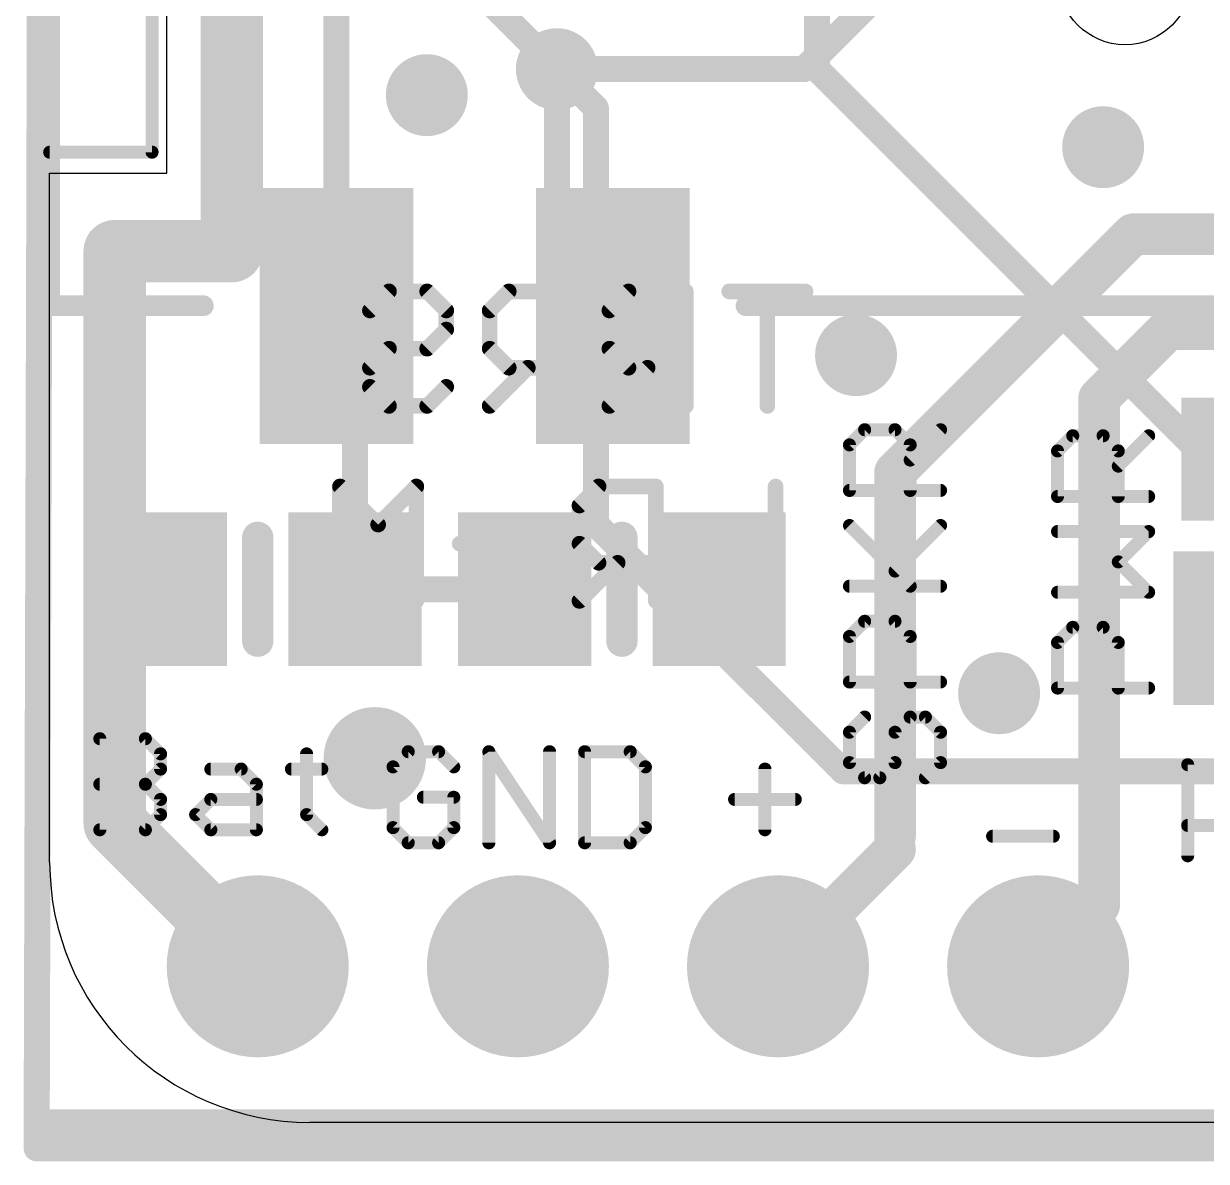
# Model space of a CAD drawing. Extents: x -0.3 to 32, y -0.4 to 44.5.
# Drawn here: x -0.25 to 11.29, y -0.38 to 10.73 of the extents above; entities that cross this region are included whole.
import ezdxf

# ---------------------------------------------------------------- set-up
doc = ezdxf.new("R2010")
doc.units = 0
for name, color, linetype in [('1', 12, 'CONTINUOUS'), ('16', 132, 'CONTINUOUS'), ('17', 110, 'CONTINUOUS'), ('18', 110, 'CONTINUOUS'), ('20', 53, 'CONTINUOUS'), ('21', 40, 'CONTINUOUS'), ('22', 6, 'CONTINUOUS')]:
    doc.layers.add(name, color=color, linetype=linetype)

# ---------------------------------------------------------------- blocks, each defined once
blk = doc.blocks.new('RECT')
blk.add_solid([(-0.5, -0.5), (0.5, -0.5), (-0.5, 0.5), (0.5, 0.5)])
blk = doc.blocks.new('PIE')
at = {"const_width": 0.5}
blk.add_lwpolyline([(0, -0.25, 1), (0, 0.25, 1), (0, -0.25)], format="xyb", dxfattribs=at)
blk = doc.blocks.new('ROUNDP')
at = {"const_width": 0.5}
blk.add_lwpolyline([(0, -0.25, 1), (0, 0.25, 1), (0, -0.25)], format="xyb", dxfattribs=at)
blk = doc.blocks.new('ROUNDV')
at = {"const_width": 0.5}
blk.add_lwpolyline([(0, -0.25, 1), (0, 0.25, 1), (0, -0.25)], format="xyb", dxfattribs=at)

msp = doc.modelspace()

# ---------------------------------------------------------------- linework, layer by layer
at = {"layer": '1'}
for points, const_width in [([(0, 44.323), (-0.127, -0.254)], 0.254), ([(9.3, 12.221), (7.366, 10.287)], 0.254), ([(2.8, 7.876), (2.8, 11.17)], 0.254), ([(4.191, 11.049), (4.953, 10.287)], 0.254), ([(4.953, 10.287), (4.953, 8.423)], 0.254), ([(7.366, 10.287), (4.953, 10.287)], 0.254), ([(10.58, 8.675), (8.255, 6.35)], 0.4064), ([(13.559, 8.675), (10.58, 8.675)], 0.4064), ([(4.953, 8.423), (5.5, 7.876)], 0.254), ([(2.872, 7.948), (2.8, 7.876)], 0.254), ([(2.982, 7.948), (2.872, 7.948)], 0.254), ([(2.982, 7.948), (2.982, 5.207)], 0.254), ([(10.922, 7.747), (10.248, 7.073)], 0.4064), ([(14.986, 7.747), (10.922, 7.747)], 0.4064), ([(10.248, 7.073), (10.248, 2.12)], 0.4064), ([(8.255, 6.35), (8.255, 2.794)], 0.4064), ([(2.982, 5.207), (4.638, 5.207)], 0.254), ([(8.255, 3.371), (8.255, 2.794)], 0.254), ([(8.255, 2.794), (8.255, 2.667)], 0.254), ([(8.255, 2.667), (7.112, 1.524)], 0.4064), ([(10.248, 2.12), (9.652, 1.524)], 0.4064), ([(-0.127, -0.254), (31.75, -0.254)], 0.254)]:
    msp.add_lwpolyline(points, dxfattribs=dict(at, const_width=const_width))
for points, const_width in [([(5.0165, 10.287, 1), (4.8895, 10.287)], 0.127), ([(4.953, 10.3505, 1), (4.953, 10.2235)], 0.127), ([(4.9081, 10.2421, 1), (4.9979, 10.3319)], 0.127), ([(7.3211, 10.3319, 1), (7.4109, 10.2421)], 0.127), ([(7.366, 10.2235, 1), (7.366, 10.3505)], 0.127), ([(10.58, 8.7766, 1), (10.58, 8.5734)], 0.2032), ([(10.6518, 8.6032, 1), (10.5082, 8.7468)], 0.2032), ([(4.9979, 8.4679, 1), (4.9081, 8.3781)], 0.127), ([(4.8895, 8.423, 1), (5.0165, 8.423)], 0.127), ([(2.7551, 7.9209, 1), (2.8449, 7.8311)], 0.127), ([(2.872, 8.0115, 1), (2.872, 7.8845)], 0.127), ([(2.9169, 7.9031, 1), (2.8271, 7.9929)], 0.127), ([(3.0455, 7.948, 1), (2.9185, 7.948)], 0.127), ([(2.982, 7.8845, 1), (2.982, 8.0115)], 0.127), ([(5.4551, 7.8311, 1), (5.5449, 7.9209)], 0.127), ([(2.7365, 7.876, 1), (2.8635, 7.876)], 0.127), ([(10.922, 7.8486, 1), (10.922, 7.6454)], 0.2032), ([(10.9938, 7.6752, 1), (10.8502, 7.8188)], 0.2032), ([(10.3496, 7.073, 1), (10.1464, 7.073)], 0.2032), ([(10.1762, 7.1448, 1), (10.3198, 7.0012)], 0.2032), ([(8.3566, 6.35, 1), (8.1534, 6.35)], 0.2032), ([(8.1832, 6.4218, 1), (8.3268, 6.2782)], 0.2032), ([(2.982, 5.2705, 1), (2.982, 5.1435)], 0.127), ([(4.638, 5.1435, 1), (4.638, 5.2705)], 0.127), ([(2.9185, 5.207, 1), (3.0455, 5.207)], 0.127), ([(8.3185, 3.371, 1), (8.1915, 3.371)], 0.127), ([(8.1534, 2.794, 1), (8.3566, 2.794)], 0.2032), ([(8.3185, 2.794, 1), (8.1915, 2.794)], 0.127), ([(8.3268, 2.5952, 1), (8.1832, 2.7388)], 0.2032), ([(8.1915, 2.794, 1), (8.3185, 2.794)], 0.127), ([(8.1915, 2.667, 1), (8.3185, 2.667)], 0.127), ([(10.3198, 2.0482, 1), (10.1762, 2.1918)], 0.2032), ([(10.1464, 2.12, 1), (10.3496, 2.12)], 0.2032), ([(7.0402, 1.5958, 1), (7.1838, 1.4522)], 0.2032), ([(9.5802, 1.5958, 1), (9.7238, 1.4522)], 0.2032), ([(-0.127, -0.1905, 1), (-0.127, -0.3175)], 0.127), ([(-0.1905, -0.2538, 1), (-0.0635, -0.2542)], 0.127)]:
    msp.add_lwpolyline(points, format="xyb", dxfattribs=dict(at, const_width=const_width))
at = {"layer": '16'}
for points, const_width in [([(0, 44.323), (-0.127, 0)], 0.254), ([(1.778, 8.509), (1.778, 13.843)], 0.6096), ([(7.493, 10.287), (7.493, 11.938)], 0.254), ([(5.334, 9.906), (4.953, 10.287)], 0.254), ([(13.462, 4.318), (7.493, 10.287)], 0.254), ([(5.334, 5.842), (5.334, 9.906)], 0.254), ([(0.635, 2.921), (0.635, 8.509)], 0.6096), ([(0.635, 8.509), (1.778, 8.509)], 0.6096), ([(7.747, 3.429), (5.334, 5.842)], 0.254), ([(17.653, 3.429), (7.747, 3.429)], 0.254), ([(2.032, 1.524), (0.635, 2.921)], 0.6096), ([(-0.127, 0), (31.75, 0)], 0.254)]:
    msp.add_lwpolyline(points, dxfattribs=dict(at, const_width=const_width))
for points, const_width in [([(4.9979, 10.3319, 1), (4.9081, 10.2421)], 0.127), ([(7.5379, 10.3319, 1), (7.4481, 10.2421)], 0.127), ([(7.4295, 10.287, 1), (7.5565, 10.287)], 0.127), ([(5.3975, 9.906, 1), (5.2705, 9.906)], 0.127), ([(5.2891, 9.8611, 1), (5.3789, 9.9509)], 0.127), ([(0.7874, 8.509, 1), (0.4826, 8.509)], 0.3048), ([(0.635, 8.6614, 1), (0.635, 8.3566)], 0.3048), ([(1.778, 8.3566, 1), (1.778, 8.6614)], 0.3048), ([(1.6256, 8.509, 1), (1.9304, 8.509)], 0.3048), ([(5.3789, 5.8869, 1), (5.2891, 5.7971)], 0.127), ([(5.2705, 5.842, 1), (5.3975, 5.842)], 0.127), ([(7.747, 3.4925, 1), (7.747, 3.3655)], 0.127), ([(7.7021, 3.3841, 1), (7.7919, 3.4739)], 0.127), ([(0.7428, 3.0288, 1), (0.5272, 2.8132)], 0.3048), ([(0.4826, 2.921, 1), (0.7874, 2.921)], 0.3048), ([(1.9242, 1.4162, 1), (2.1398, 1.6318)], 0.3048), ([(-0.127, 0.0635, 1), (-0.127, -0.0635)], 0.127), ([(-0.1905, 0.0002, 1), (-0.0635, -0.0002)], 0.127)]:
    msp.add_lwpolyline(points, format="xyb", dxfattribs=dict(at, const_width=const_width))
at = {"layer": '20'}
for p, q in [((1.143, 9.271), (1.143, 13.081)), ((0, 2.54), (0, 9.271)), ((0, 9.271), (1.143, 9.271)), ((29.21, 0), (2.54, 0))]:
    msp.add_line(p, q, dxfattribs=at)
msp.add_circle((10.5, 11.176), 0.65, dxfattribs=at)
msp.add_arc((2.54, 2.54), 2.54, 180, 270, dxfattribs=at)
at = {"layer": '21'}
for points, const_width in [([(0, 9.476), (0, 12.876)], 0.2032), ([(1, 12.876), (1, 9.476)], 0.127), ([(0, 7.976), (0, 9.476)], 0.2032), ([(1, 9.476), (0, 9.476)], 0.127), ([(0, 7.976), (1.5, 7.976)], 0.2032), ([(6.8, 7.976), (12, 7.976)], 0.2032), ([(7.8097, 6.6169), (7.958, 6.7652)], 0.127), ([(7.958, 6.7652), (8.2546, 6.7652)], 0.127), ([(8.2546, 6.7652), (8.4029, 6.6169)], 0.127), ([(8.4029, 6.4686), (8.6995, 6.7652)], 0.127), ([(9.8417, 6.5579), (9.99, 6.7062)], 0.127), ([(9.99, 6.7062), (10.2866, 6.7062)], 0.127), ([(10.2866, 6.7062), (10.4349, 6.5579)], 0.127), ([(10.4349, 6.4096), (10.7315, 6.7062)], 0.127), ([(7.8097, 6.1721), (7.8097, 6.6169)], 0.127), ([(8.4029, 6.6169), (8.4029, 6.1721)], 0.127), ([(9.8417, 6.113), (9.8417, 6.5579)], 0.127), ([(10.4349, 6.5579), (10.4349, 6.113)], 0.127), ([(8.6995, 6.1721), (7.8097, 6.1721)], 0.127), ([(10.7315, 6.113), (9.8417, 6.113)], 0.127), ([(8.4029, 5.2365), (7.8097, 5.8297)], 0.127), ([(8.2546, 5.3848), (8.6995, 5.8297)], 0.127), ([(2.032, 4.699), (2.032, 5.715)], 0.3048), ([(5.588, 5.715), (5.588, 4.699)], 0.3048), ([(10.7315, 5.7706), (9.8417, 5.7706)], 0.127), ([(10.4349, 5.474), (10.7315, 5.7706)], 0.127), ([(10.7315, 5.1775), (10.4349, 5.474)], 0.127), ([(7.8097, 5.2365), (8.6995, 5.2365)], 0.127), ([(9.8417, 5.1775), (10.7315, 5.1775)], 0.127), ([(7.8097, 4.7459), (7.958, 4.8942)], 0.127), ([(7.958, 4.8942), (8.2546, 4.8942)], 0.127), ([(8.2546, 4.8942), (8.4029, 4.7459)], 0.127), ([(9.8417, 4.6868), (9.99, 4.8351)], 0.127), ([(9.99, 4.8351), (10.2866, 4.8351)], 0.127), ([(10.2866, 4.8351), (10.4349, 4.6868)], 0.127), ([(7.8097, 4.301), (7.8097, 4.7459)], 0.127), ([(8.4029, 4.7459), (8.4029, 4.301)], 0.127), ([(9.8417, 4.2419), (9.8417, 4.6868)], 0.127), ([(10.4349, 4.6868), (10.4349, 4.2419)], 0.127), ([(8.6995, 4.301), (7.8097, 4.301)], 0.127), ([(10.7315, 4.2419), (9.8417, 4.2419)], 0.127), ([(7.958, 3.9587), (7.8097, 3.8104)], 0.127), ([(8.2546, 3.8104), (8.4029, 3.9587)], 0.127), ([(8.4029, 3.9587), (8.5512, 3.9587)], 0.127), ([(8.5512, 3.9587), (8.6995, 3.8104)], 0.127), ([(7.8097, 3.8104), (7.8097, 3.5138)], 0.127), ([(8.2546, 3.5138), (8.2546, 3.8104)], 0.127), ([(8.6995, 3.8104), (8.6995, 3.5138)], 0.127), ([(0.4898, 2.8575), (0.4898, 3.7473)], 0.127), ([(0.4898, 3.7473), (0.9347, 3.7473)], 0.127), ([(0.9347, 3.7473), (1.083, 3.599)], 0.127), ([(1.083, 3.599), (1.083, 3.4507)], 0.127), ([(2.5091, 3.599), (2.5091, 3.0058)], 0.127), ([(3.5012, 3.6203), (3.3529, 3.472)], 0.127), ([(3.7978, 3.6203), (3.5012, 3.6203)], 0.127), ([(3.9461, 3.472), (3.7978, 3.6203)], 0.127), ([(4.2885, 2.7305), (4.2885, 3.6203)], 0.127), ([(4.2885, 3.6203), (4.8816, 2.7305)], 0.127), ([(4.8816, 2.7305), (4.8816, 3.6203)], 0.127), ([(5.224, 3.6203), (5.224, 2.7305)], 0.127), ([(5.6689, 3.6203), (5.224, 3.6203)], 0.127), ([(5.8172, 3.472), (5.6689, 3.6203)], 0.127), ([(1.083, 3.4507), (0.9347, 3.3024)], 0.127), ([(1.5736, 3.4507), (1.8702, 3.4507)], 0.127), ([(1.8702, 3.4507), (2.0185, 3.3024)], 0.127), ([(2.3608, 3.4507), (2.6574, 3.4507)], 0.127), ([(3.3529, 3.472), (3.3529, 2.8788)], 0.127), ([(5.8172, 2.8788), (5.8172, 3.472)], 0.127), ([(6.9846, 2.8575), (6.9846, 3.4507)], 0.127), ([(7.8097, 3.5138), (7.958, 3.3655)], 0.127), ([(8.1063, 3.3655), (8.2546, 3.5138)], 0.127), ([(8.6995, 3.5138), (8.5512, 3.3655)], 0.127), ([(11.1125, 2.6035), (11.1125, 3.4933)], 0.127), ([(11.1125, 3.4933), (11.5574, 3.4933)], 0.127), ([(0.4898, 3.3024), (0.9347, 3.3024)], 0.127), ([(0.9347, 3.3024), (1.083, 3.1541)], 0.127), ([(2.0185, 3.3024), (2.0185, 2.8575)], 0.127), ([(7.958, 3.3655), (8.1063, 3.3655)], 0.127), ([(3.9461, 3.1754), (3.6495, 3.1754)], 0.127), ([(3.9461, 2.8788), (3.9461, 3.1754)], 0.127), ([(1.083, 3.1541), (1.083, 3.0058)], 0.127), ([(1.4253, 3.0058), (1.5736, 3.1541)], 0.127), ([(1.5736, 3.1541), (2.0185, 3.1541)], 0.127), ([(6.688, 3.1541), (7.2812, 3.1541)], 0.127), ([(1.083, 3.0058), (0.9347, 2.8575)], 0.127), ([(1.5736, 2.8575), (1.4253, 3.0058)], 0.127), ([(2.5091, 3.0058), (2.6574, 2.8575)], 0.127), ([(0.9347, 2.8575), (0.4898, 2.8575)], 0.127), ([(2.0185, 2.8575), (1.5736, 2.8575)], 0.127), ([(3.3529, 2.8788), (3.5012, 2.7305)], 0.127), ([(3.7978, 2.7305), (3.9461, 2.8788)], 0.127), ([(5.6689, 2.7305), (5.8172, 2.8788)], 0.127), ([(11.5574, 2.9001), (11.1125, 2.9001)], 0.127), ([(3.5012, 2.7305), (3.7978, 2.7305)], 0.127), ([(5.224, 2.7305), (5.6689, 2.7305)], 0.127), ([(9.2075, 2.7944), (9.8007, 2.7944)], 0.127)]:
    msp.add_lwpolyline(points, dxfattribs=dict(at, const_width=const_width))
for points, const_width in [([(0.0508, 9.476, 1), (-0.0508, 9.476)], 0.1016), ([(-0.0508, 9.476, 1), (0.0508, 9.476)], 0.1016), ([(0, 9.5078, 1), (0, 9.4443)], 0.0635), ([(0.9683, 9.476, 1), (1.0317, 9.476)], 0.0635), ([(1, 9.4443, 1), (1, 9.5078)], 0.0635), ([(0, 8.0268, 1), (0, 7.9252)], 0.1016), ([(-0.0508, 7.976, 1), (0.0508, 7.976)], 0.1016), ([(1.5, 7.9252, 1), (1.5, 8.0268)], 0.1016), ([(6.8, 8.0268, 1), (6.8, 7.9252)], 0.1016), ([(7.958, 6.797, 1), (7.958, 6.7335)], 0.0635), ([(7.9805, 6.7428, 1), (7.9356, 6.7877)], 0.0635), ([(8.2771, 6.7877, 1), (8.2322, 6.7428)], 0.0635), ([(8.2546, 6.7335, 1), (8.2546, 6.797)], 0.0635), ([(8.722, 6.7428, 1), (8.677, 6.7877)], 0.0635), ([(9.99, 6.7379, 1), (9.99, 6.6744)], 0.0635), ([(10.0125, 6.6837, 1), (9.9676, 6.7286)], 0.0635), ([(10.3091, 6.7286, 1), (10.2642, 6.6837)], 0.0635), ([(10.2866, 6.6744, 1), (10.2866, 6.7379)], 0.0635), ([(10.754, 6.6837, 1), (10.709, 6.7286)], 0.0635), ([(7.8415, 6.6169, 1), (7.778, 6.6169)], 0.0635), ([(7.7873, 6.6394, 1), (7.8322, 6.5945)], 0.0635), ([(8.4347, 6.6169, 1), (8.3712, 6.6169)], 0.0635), ([(8.3805, 6.5945, 1), (8.4254, 6.6394)], 0.0635), ([(9.8735, 6.5579, 1), (9.81, 6.5579)], 0.0635), ([(9.8193, 6.5803, 1), (9.8642, 6.5354)], 0.0635), ([(10.4667, 6.5579, 1), (10.4032, 6.5579)], 0.0635), ([(10.4125, 6.5354, 1), (10.4574, 6.5803)], 0.0635), ([(8.3805, 6.4911, 1), (8.4254, 6.4462)], 0.0635), ([(10.4125, 6.432, 1), (10.4574, 6.3871)], 0.0635), ([(7.8097, 6.2038, 1), (7.8097, 6.1403)], 0.0635), ([(7.778, 6.1721, 1), (7.8415, 6.1721)], 0.0635), ([(8.3712, 6.1721, 1), (8.4347, 6.1721)], 0.0635), ([(8.6995, 6.1403, 1), (8.6995, 6.2038)], 0.0635), ([(9.8417, 6.1447, 1), (9.8417, 6.0812)], 0.0635), ([(9.81, 6.113, 1), (9.8735, 6.113)], 0.0635), ([(10.4032, 6.113, 1), (10.4667, 6.113)], 0.0635), ([(10.7315, 6.0812, 1), (10.7315, 6.1447)], 0.0635), ([(7.8322, 5.8522, 1), (7.7873, 5.8073)], 0.0635), ([(8.722, 5.8073, 1), (8.677, 5.8522)], 0.0635), ([(2.1082, 5.715, 1), (1.9558, 5.715)], 0.1524), ([(5.6642, 5.715, 1), (5.5118, 5.715)], 0.1524), ([(9.8417, 5.8024, 1), (9.8417, 5.7389)], 0.0635), ([(10.754, 5.7482, 1), (10.709, 5.7931)], 0.0635), ([(10.7315, 5.7389, 1), (10.7315, 5.8024)], 0.0635), ([(8.2322, 5.4073, 1), (8.2771, 5.3624)], 0.0635), ([(10.4574, 5.4965, 1), (10.4125, 5.4516)], 0.0635), ([(10.4125, 5.4965, 1), (10.4574, 5.4516)], 0.0635), ([(7.8097, 5.2683, 1), (7.8097, 5.2048)], 0.0635), ([(8.3805, 5.2141, 1), (8.4254, 5.259)], 0.0635), ([(8.6995, 5.2048, 1), (8.6995, 5.2683)], 0.0635), ([(9.8417, 5.2092, 1), (9.8417, 5.1457)], 0.0635), ([(10.709, 5.155, 1), (10.754, 5.1999)], 0.0635), ([(10.7315, 5.1457, 1), (10.7315, 5.2092)], 0.0635), ([(7.958, 4.9259, 1), (7.958, 4.8624)], 0.0635), ([(7.9805, 4.8717, 1), (7.9356, 4.9166)], 0.0635), ([(8.2771, 4.9166, 1), (8.2322, 4.8717)], 0.0635), ([(8.2546, 4.8624, 1), (8.2546, 4.9259)], 0.0635), ([(9.99, 4.8669, 1), (9.99, 4.8034)], 0.0635), ([(10.0125, 4.8127, 1), (9.9676, 4.8576)], 0.0635), ([(10.3091, 4.8576, 1), (10.2642, 4.8127)], 0.0635), ([(10.2866, 4.8034, 1), (10.2866, 4.8669)], 0.0635), ([(1.9558, 4.699, 1), (2.1082, 4.699)], 0.1524), ([(5.5118, 4.699, 1), (5.6642, 4.699)], 0.1524), ([(7.8415, 4.7459, 1), (7.778, 4.7459)], 0.0635), ([(7.7873, 4.7683, 1), (7.8322, 4.7234)], 0.0635), ([(8.4347, 4.7459, 1), (8.3712, 4.7459)], 0.0635), ([(8.3805, 4.7234, 1), (8.4254, 4.7683)], 0.0635), ([(9.8735, 4.6868, 1), (9.81, 4.6868)], 0.0635), ([(9.8193, 4.7093, 1), (9.8642, 4.6644)], 0.0635), ([(10.4667, 4.6868, 1), (10.4032, 4.6868)], 0.0635), ([(10.4125, 4.6644, 1), (10.4574, 4.7093)], 0.0635), ([(7.8097, 4.3328, 1), (7.8097, 4.2693)], 0.0635), ([(7.778, 4.301, 1), (7.8415, 4.301)], 0.0635), ([(8.3712, 4.301, 1), (8.4347, 4.301)], 0.0635), ([(8.6995, 4.2693, 1), (8.6995, 4.3328)], 0.0635), ([(9.8417, 4.2737, 1), (9.8417, 4.2102)], 0.0635), ([(9.81, 4.2419, 1), (9.8735, 4.2419)], 0.0635), ([(10.4032, 4.2419, 1), (10.4667, 4.2419)], 0.0635), ([(10.7315, 4.2102, 1), (10.7315, 4.2737)], 0.0635), ([(7.9805, 3.9362, 1), (7.9356, 3.9811)], 0.0635), ([(8.4029, 3.9904, 1), (8.4029, 3.9269)], 0.0635), ([(8.4254, 3.9362, 1), (8.3805, 3.9811)], 0.0635), ([(8.5737, 3.9811, 1), (8.5288, 3.9362)], 0.0635), ([(8.5512, 3.9269, 1), (8.5512, 3.9904)], 0.0635), ([(7.8415, 3.8104, 1), (7.778, 3.8104)], 0.0635), ([(7.7873, 3.8328, 1), (7.8322, 3.7879)], 0.0635), ([(8.2864, 3.8104, 1), (8.2229, 3.8104)], 0.0635), ([(8.2322, 3.8328, 1), (8.2771, 3.7879)], 0.0635), ([(8.7313, 3.8104, 1), (8.6677, 3.8104)], 0.0635), ([(8.677, 3.7879, 1), (8.722, 3.8328)], 0.0635), ([(0.5215, 3.7473, 1), (0.458, 3.7473)], 0.0635), ([(0.4898, 3.779, 1), (0.4898, 3.7155)], 0.0635), ([(0.9571, 3.7697, 1), (0.9122, 3.7248)], 0.0635), ([(0.9347, 3.7155, 1), (0.9347, 3.779)], 0.0635), ([(1.1147, 3.599, 1), (1.0512, 3.599)], 0.0635), ([(1.0605, 3.5765, 1), (1.1054, 3.6214)], 0.0635), ([(2.5409, 3.599, 1), (2.4774, 3.599)], 0.0635), ([(3.5012, 3.652, 1), (3.5012, 3.5885)], 0.0635), ([(3.5237, 3.5978, 1), (3.4788, 3.6427)], 0.0635), ([(3.8203, 3.6427, 1), (3.7754, 3.5978)], 0.0635), ([(3.7978, 3.5885, 1), (3.7978, 3.652)], 0.0635), ([(4.3149, 3.6379, 1), (4.262, 3.6026)], 0.0635), ([(4.3202, 3.6203, 1), (4.2567, 3.6203)], 0.0635), ([(4.9134, 3.6203, 1), (4.8499, 3.6203)], 0.0635), ([(5.2557, 3.6203, 1), (5.1922, 3.6203)], 0.0635), ([(5.224, 3.652, 1), (5.224, 3.5885)], 0.0635), ([(5.6913, 3.6427, 1), (5.6464, 3.5978)], 0.0635), ([(5.6689, 3.5885, 1), (5.6689, 3.652)], 0.0635), ([(1.0512, 3.4507, 1), (1.1147, 3.4507)], 0.0635), ([(1.1054, 3.4282, 1), (1.0605, 3.4731)], 0.0635), ([(1.5736, 3.4824, 1), (1.5736, 3.4189)], 0.0635), ([(1.8926, 3.4731, 1), (1.8477, 3.4282)], 0.0635), ([(1.8702, 3.4189, 1), (1.8702, 3.4824)], 0.0635), ([(2.3608, 3.4824, 1), (2.3608, 3.4189)], 0.0635), ([(2.6574, 3.4189, 1), (2.6574, 3.4824)], 0.0635), ([(3.3847, 3.472, 1), (3.3212, 3.472)], 0.0635), ([(3.3305, 3.4944, 1), (3.3754, 3.4495)], 0.0635), ([(3.9237, 3.4495, 1), (3.9686, 3.4944)], 0.0635), ([(5.8489, 3.472, 1), (5.7854, 3.472)], 0.0635), ([(5.7947, 3.4495, 1), (5.8396, 3.4944)], 0.0635), ([(7.0164, 3.4507, 1), (6.9529, 3.4507)], 0.0635), ([(7.778, 3.5138, 1), (7.8415, 3.5138)], 0.0635), ([(7.8322, 3.5362, 1), (7.7873, 3.4913)], 0.0635), ([(8.2229, 3.5138, 1), (8.2864, 3.5138)], 0.0635), ([(8.2771, 3.4913, 1), (8.2322, 3.5362)], 0.0635), ([(8.6677, 3.5138, 1), (8.7313, 3.5138)], 0.0635), ([(8.722, 3.4913, 1), (8.677, 3.5362)], 0.0635), ([(11.1443, 3.4933, 1), (11.0808, 3.4933)], 0.0635), ([(11.1125, 3.525, 1), (11.1125, 3.4615)], 0.0635), ([(0.4898, 3.3341, 1), (0.4898, 3.2706)], 0.0635), ([(0.9571, 3.3248, 1), (0.9122, 3.2799)], 0.0635), ([(0.9122, 3.3248, 1), (0.9571, 3.2799)], 0.0635), ([(0.9347, 3.2706, 1), (0.9347, 3.3341)], 0.0635), ([(2.0502, 3.3024, 1), (1.9867, 3.3024)], 0.0635), ([(1.996, 3.2799, 1), (2.0409, 3.3248)], 0.0635), ([(7.958, 3.3973, 1), (7.958, 3.3338)], 0.0635), ([(7.9356, 3.343, 1), (7.9805, 3.388)], 0.0635), ([(8.0839, 3.388, 1), (8.1288, 3.343)], 0.0635), ([(8.1063, 3.3338, 1), (8.1063, 3.3973)], 0.0635), ([(8.5288, 3.388, 1), (8.5737, 3.343)], 0.0635), ([(3.6495, 3.2071, 1), (3.6495, 3.1436)], 0.0635), ([(3.9779, 3.1754, 1), (3.9144, 3.1754)], 0.0635), ([(3.9461, 3.1436, 1), (3.9461, 3.2071)], 0.0635), ([(1.1147, 3.1541, 1), (1.0512, 3.1541)], 0.0635), ([(1.0605, 3.1316, 1), (1.1054, 3.1765)], 0.0635), ([(1.5736, 3.1858, 1), (1.5736, 3.1223)], 0.0635), ([(1.596, 3.1316, 1), (1.5511, 3.1765)], 0.0635), ([(2.0185, 3.1223, 1), (2.0185, 3.1858)], 0.0635), ([(6.688, 3.1858, 1), (6.688, 3.1223)], 0.0635), ([(7.2812, 3.1223, 1), (7.2812, 3.1858)], 0.0635), ([(1.0512, 3.0058, 1), (1.1147, 3.0058)], 0.0635), ([(1.1054, 2.9833, 1), (1.0605, 3.0282)], 0.0635), ([(1.4478, 3.0282, 1), (1.4028, 2.9833)], 0.0635), ([(1.4028, 3.0282, 1), (1.4478, 2.9833)], 0.0635), ([(2.4774, 3.0058, 1), (2.5409, 3.0058)], 0.0635), ([(2.5316, 3.0282, 1), (2.4867, 2.9833)], 0.0635), ([(0.4898, 2.8893, 1), (0.4898, 2.8257)], 0.0635), ([(0.458, 2.8575, 1), (0.5215, 2.8575)], 0.0635), ([(0.9122, 2.88, 1), (0.9571, 2.835)], 0.0635), ([(0.9347, 2.8257, 1), (0.9347, 2.8893)], 0.0635), ([(1.5736, 2.8893, 1), (1.5736, 2.8257)], 0.0635), ([(1.5511, 2.835, 1), (1.596, 2.88)], 0.0635), ([(1.9867, 2.8575, 1), (2.0502, 2.8575)], 0.0635), ([(2.0185, 2.8257, 1), (2.0185, 2.8893)], 0.0635), ([(2.635, 2.835, 1), (2.6799, 2.88)], 0.0635), ([(3.3212, 2.8788, 1), (3.3847, 2.8788)], 0.0635), ([(3.3754, 2.9012, 1), (3.3305, 2.8563)], 0.0635), ([(3.9144, 2.8788, 1), (3.9779, 2.8788)], 0.0635), ([(3.9686, 2.8563, 1), (3.9237, 2.9012)], 0.0635), ([(5.7854, 2.8788, 1), (5.8489, 2.8788)], 0.0635), ([(5.8396, 2.8563, 1), (5.7947, 2.9012)], 0.0635), ([(6.9529, 2.8575, 1), (7.0164, 2.8575)], 0.0635), ([(11.1125, 2.9318, 1), (11.1125, 2.8683)], 0.0635), ([(3.5012, 2.7623, 1), (3.5012, 2.6987)], 0.0635), ([(3.4788, 2.708, 1), (3.5237, 2.753)], 0.0635), ([(3.7754, 2.753, 1), (3.8203, 2.708)], 0.0635), ([(3.7978, 2.6987, 1), (3.7978, 2.7623)], 0.0635), ([(4.8552, 2.7129, 1), (4.9081, 2.7481)], 0.0635), ([(5.224, 2.7623, 1), (5.224, 2.6987)], 0.0635), ([(5.6464, 2.753, 1), (5.6913, 2.708)], 0.0635), ([(5.6689, 2.6987, 1), (5.6689, 2.7623)], 0.0635), ([(9.2075, 2.8261, 1), (9.2075, 2.7626)], 0.0635), ([(9.8007, 2.7626, 1), (9.8007, 2.8261)], 0.0635), ([(4.2567, 2.7305, 1), (4.3202, 2.7305)], 0.0635), ([(4.8499, 2.7305, 1), (4.9134, 2.7305)], 0.0635), ([(5.1922, 2.7305, 1), (5.2557, 2.7305)], 0.0635), ([(11.0808, 2.6035, 1), (11.1443, 2.6035)], 0.0635)]:
    msp.add_lwpolyline(points, format="xyb", dxfattribs=dict(at, const_width=const_width))
at = {"layer": '22', "const_width": 0.1524}
for points in [[(3.1271, 7.9298), (3.3135, 8.1163)], [(3.3135, 8.1163), (3.6863, 8.1163)], [(3.6863, 8.1163), (3.8728, 7.9298)], [(4.4829, 8.1163), (4.2965, 7.9298)], [(5.0422, 8.1163), (4.4829, 8.1163)], [(5.0422, 6.9977), (5.0422, 8.1163)], [(5.6523, 8.1163), (5.4658, 7.9298)], [(6.2115, 8.1163), (5.6523, 8.1163)], [(6.2115, 6.9977), (6.2115, 8.1163)], [(7.3809, 8.1163), (6.6352, 8.1163)], [(7.0081, 6.9977), (7.0081, 8.1163)], [(3.8728, 7.9298), (3.8728, 7.7434)], [(4.2965, 7.9298), (4.2965, 7.557)], [(5.4658, 7.9298), (5.4658, 7.557)], [(2.7034, 7.7434), (2.5169, 7.7434)], [(2.5169, 7.7434), (2.5169, 7.557)], [(2.7034, 7.557), (2.7034, 7.7434)], [(3.8728, 7.7434), (3.6863, 7.557)], [(2.5169, 7.557), (2.7034, 7.557)], [(3.3135, 7.557), (3.1271, 7.3706)], [(3.6863, 7.557), (3.3135, 7.557)], [(4.2965, 7.557), (4.4829, 7.3706)], [(5.4658, 7.557), (5.6523, 7.3706)], [(3.1271, 7.3706), (3.1271, 7.1841)], [(4.6693, 7.3706), (4.2965, 6.9977)], [(4.4829, 7.3706), (5.0422, 7.3706)], [(5.8387, 7.3706), (5.4658, 6.9977)], [(5.6523, 7.3706), (6.2115, 7.3706)], [(2.7034, 7.1841), (2.5169, 7.1841)], [(2.5169, 7.1841), (2.5169, 6.9977)], [(2.7034, 6.9977), (2.7034, 7.1841)], [(3.1271, 7.1841), (3.3135, 6.9977)], [(3.6863, 6.9977), (3.8728, 7.1841)], [(2.5169, 6.9977), (2.7034, 6.9977)], [(3.3135, 6.9977), (3.6863, 6.9977)], [(3.2076, 5.8384), (2.8347, 6.2113)], [(2.8347, 6.2113), (2.8347, 5.0927)], [(3.5804, 6.2113), (3.2076, 5.8384)], [(3.5804, 5.0927), (3.5804, 6.2113)], [(5.3599, 6.2113), (5.1735, 6.0248)], [(5.9192, 6.2113), (5.3599, 6.2113)], [(5.9192, 5.0927), (5.9192, 6.2113)], [(7.0886, 6.2113), (7.0886, 5.0927)], [(5.1735, 6.0248), (5.1735, 5.652)], [(4.7498, 5.652), (4.0041, 5.652)], [(5.1735, 5.652), (5.3599, 5.4656)], [(5.5464, 5.4656), (5.1735, 5.0927)], [(5.3599, 5.4656), (5.9192, 5.4656)], [(7.0886, 5.0927), (6.3429, 5.0927)]]:
    msp.add_lwpolyline(points, dxfattribs=at)
at = {"layer": '22', "const_width": 0.0762}
for points in [[(3.3135, 8.1544, 1), (3.3135, 8.0782)], [(3.3404, 8.0893, 1), (3.2865, 8.1432)], [(3.7133, 8.1432, 1), (3.6594, 8.0893)], [(3.6863, 8.0782, 1), (3.6863, 8.1544)], [(4.4829, 8.1544, 1), (4.4829, 8.0782)], [(4.5098, 8.0893, 1), (4.4559, 8.1432)], [(5.0803, 8.1163, 1), (5.0041, 8.1163)], [(5.0422, 8.0782, 1), (5.0422, 8.1544)], [(5.6523, 8.1544, 1), (5.6523, 8.0782)], [(5.6792, 8.0893, 1), (5.6253, 8.1432)], [(6.2496, 8.1163, 1), (6.1734, 8.1163)], [(6.2115, 8.0782, 1), (6.2115, 8.1544)], [(6.6352, 8.1544, 1), (6.6352, 8.0782)], [(7.0462, 8.1163, 1), (6.97, 8.1163)], [(7.3809, 8.0782, 1), (7.3809, 8.1544)], [(3.1001, 7.9568, 1), (3.154, 7.9029)], [(3.9109, 7.9298, 1), (3.8347, 7.9298)], [(3.8458, 7.9029, 1), (3.8997, 7.9568)], [(4.2695, 7.9568, 1), (4.3234, 7.9029)], [(4.3346, 7.9298, 1), (4.2584, 7.9298)], [(5.5039, 7.9298, 1), (5.4277, 7.9298)], [(5.4389, 7.9568, 1), (5.4928, 7.9029)], [(2.5169, 7.7815, 1), (2.5169, 7.7053)], [(2.555, 7.7434, 1), (2.4788, 7.7434)], [(2.7415, 7.7434, 1), (2.6653, 7.7434)], [(2.7034, 7.7053, 1), (2.7034, 7.7815)], [(3.8347, 7.7434, 1), (3.9109, 7.7434)], [(3.8997, 7.7165, 1), (3.8458, 7.7703)], [(2.5169, 7.5951, 1), (2.5169, 7.5189)], [(2.7034, 7.5189, 1), (2.7034, 7.5951)], [(3.3135, 7.5951, 1), (3.3135, 7.5189)], [(3.3404, 7.53, 1), (3.2865, 7.5839)], [(3.6863, 7.5189, 1), (3.6863, 7.5951)], [(4.3234, 7.5839, 1), (4.2695, 7.53)], [(5.4928, 7.5839, 1), (5.4389, 7.53)], [(2.4788, 7.557, 1), (2.555, 7.557)], [(2.6653, 7.557, 1), (2.7415, 7.557)], [(3.6594, 7.5839, 1), (3.7133, 7.53)], [(4.2584, 7.557, 1), (4.3346, 7.557)], [(5.4277, 7.557, 1), (5.5039, 7.557)], [(3.1001, 7.3975, 1), (3.154, 7.3436)], [(3.1652, 7.3706, 1), (3.089, 7.3706)], [(4.4829, 7.4087, 1), (4.4829, 7.3325)], [(4.4559, 7.3436, 1), (4.5098, 7.3975)], [(4.6962, 7.3436, 1), (4.6424, 7.3975)], [(5.0422, 7.3325, 1), (5.0422, 7.4087)], [(5.6523, 7.4087, 1), (5.6523, 7.3325)], [(5.6253, 7.3436, 1), (5.6792, 7.3975)], [(5.8656, 7.3436, 1), (5.8118, 7.3975)], [(6.2115, 7.3325, 1), (6.2115, 7.4087)], [(2.5169, 7.2222, 1), (2.5169, 7.146)], [(2.555, 7.1841, 1), (2.4788, 7.1841)], [(2.7415, 7.1841, 1), (2.6653, 7.1841)], [(2.7034, 7.146, 1), (2.7034, 7.2222)], [(3.154, 7.2111, 1), (3.1001, 7.1572)], [(3.089, 7.1841, 1), (3.1652, 7.1841)], [(3.8997, 7.1572, 1), (3.8458, 7.2111)], [(2.5169, 7.0358, 1), (2.5169, 6.9596)], [(2.7034, 6.9596, 1), (2.7034, 7.0358)], [(3.3135, 7.0358, 1), (3.3135, 6.9596)], [(3.2865, 6.9708, 1), (3.3404, 7.0246)], [(3.6594, 7.0246, 1), (3.7133, 6.9708)], [(3.6863, 6.9596, 1), (3.6863, 7.0358)], [(4.2695, 7.0246, 1), (4.3234, 6.9708)], [(5.4389, 7.0246, 1), (5.4928, 6.9708)], [(2.4788, 6.9977, 1), (2.555, 6.9977)], [(2.6653, 6.9977, 1), (2.7415, 6.9977)], [(5.0041, 6.9977, 1), (5.0803, 6.9977)], [(6.1734, 6.9977, 1), (6.2496, 6.9977)], [(6.97, 6.9977, 1), (7.0462, 6.9977)], [(2.8728, 6.2113, 1), (2.7966, 6.2113)], [(2.8616, 6.2382, 1), (2.8078, 6.1843)], [(3.6185, 6.2113, 1), (3.5423, 6.2113)], [(3.6073, 6.1843, 1), (3.5535, 6.2382)], [(5.3599, 6.2494, 1), (5.3599, 6.1732)], [(5.3869, 6.1843, 1), (5.333, 6.2382)], [(5.9573, 6.2113, 1), (5.8811, 6.2113)], [(5.9192, 6.1732, 1), (5.9192, 6.2494)], [(7.1267, 6.2113, 1), (7.0505, 6.2113)], [(5.2116, 6.0248, 1), (5.1354, 6.0248)], [(5.1466, 6.0518, 1), (5.2004, 5.9979)], [(3.1806, 5.8653, 1), (3.2345, 5.8115)], [(3.1806, 5.8115, 1), (3.2345, 5.8653)], [(4.0041, 5.6901, 1), (4.0041, 5.6139)], [(4.7498, 5.6139, 1), (4.7498, 5.6901)], [(5.2004, 5.6789, 1), (5.1466, 5.625)], [(5.1354, 5.652, 1), (5.2116, 5.652)], [(5.3599, 5.5037, 1), (5.3599, 5.4275)], [(5.333, 5.4386, 1), (5.3869, 5.4925)], [(5.5733, 5.4386, 1), (5.5194, 5.4925)], [(5.9192, 5.4275, 1), (5.9192, 5.5037)], [(2.7966, 5.0927, 1), (2.8728, 5.0927)], [(3.5423, 5.0927, 1), (3.6185, 5.0927)], [(5.1466, 5.1196, 1), (5.2004, 5.0658)], [(5.8811, 5.0927, 1), (5.9573, 5.0927)], [(6.3429, 5.1308, 1), (6.3429, 5.0546)], [(7.0505, 5.0927, 1), (7.1267, 5.0927)], [(7.0886, 5.0546, 1), (7.0886, 5.1308)]]:
    msp.add_lwpolyline(points, format="xyb", dxfattribs=at)

# ---------------------------------------------------------------- block references
at = {"layer": '1'}
for p, xscale, yscale in [((2.8, 7.876), 1.5, 2.5), ((5.5, 7.876), 1.5, 2.5), ((4.638, 5.207), 1.3, 1.5), ((6.538, 5.207), 1.3, 1.5), ((11.623, 4.826), 1.3, 1.5)]:
    msp.add_blockref('RECT', p, dxfattribs=dict(at, xscale=xscale, yscale=yscale))
for p, xscale, yscale, rotation in [((11.65, 6.477), 1.2, 1.2, 270), ((1.082, 5.207), 1.3, 1.5, 180), ((2.982, 5.207), 1.3, 1.5, 180)]:
    msp.add_blockref('RECT', p, dxfattribs=dict(at, xscale=xscale, yscale=yscale, rotation=rotation))
at = {"layer": '16'}
msp.add_blockref('PIE', (3.175, 3.556), dxfattribs=at)
at = {"layer": '17', "xscale": 1.778, "yscale": 1.778, "rotation": 270}
for p in [(2.032, 1.524), (2.032, 1.524), (4.572, 1.524), (4.572, 1.524), (7.112, 1.524), (7.112, 1.524), (9.652, 1.524), (9.652, 1.524)]:
    msp.add_blockref('ROUNDP', p, dxfattribs=at)
at = {"layer": '18', "xscale": 0.8001, "yscale": 0.8001}
for p in [(4.953, 10.287), (4.953, 10.287), (3.683, 10.033), (3.683, 10.033), (10.287, 9.525), (10.287, 9.525), (7.874, 7.493), (7.874, 7.493), (9.271, 4.191), (9.271, 4.191)]:
    msp.add_blockref('ROUNDV', p, dxfattribs=at)

doc.saveas('drawing.dxf')
